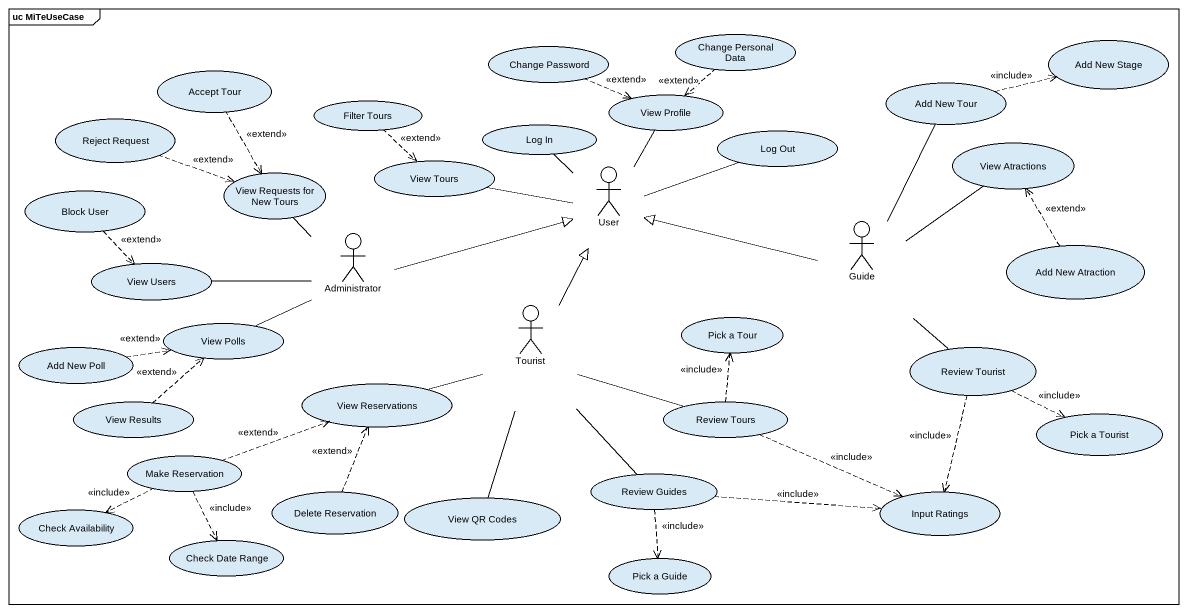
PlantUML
@startuml
mainframe uc MiTeUseCase
usecase "Change Password" as Change_Password
usecase "Change Personal Data" as Change_Personal_Data
usecase "Add New Stage" as Add_New_Stage
usecase "Accept Tour" as Accept_Tour
usecase "Filter Tours" as Filter_Tours
usecase "View Profile" as View_Profile
usecase "Add New Tour" as Add_New_Tour
usecase "Reject Request" as Reject_Request
usecase "Log In" as Log_In
usecase "Log Out" as Log_Out
usecase "View Atractions" as View_Atractions
usecase "View Requests for New Tours" as View_Requests_for_New_Tours
usecase "View Tours" as View_Tours
actor User
usecase "Block User" as Block_User
actor Guide
actor Administrator
usecase "Add New Atraction" as Add_New_Atraction
usecase "View Users" as View_Users
usecase "View Polls" as View_Polls
actor Tourist
usecase "Pick a Tour" as Pick_a_Tour
usecase "Add New Poll" as Add_New_Poll
usecase "Review Tourist" as Review_Tourist
usecase "View Results" as View_Results
usecase "View Reservations" as View_Reservations
usecase "Review Tours" as Review_Tours
usecase "Pick a Tourist" as Pick_a_Tourist
usecase "Make Reservation" as Make_Reservation
usecase "Delete Reservation" as Delete_Reservation
usecase "Review Guides" as Review_Guides
usecase "Input Ratings" as Input_Ratings
usecase "Check Availability" as Check_Availability
usecase "View QR Codes" as View_QR_Codes
usecase "Check Date Range" as Check_Date_Range
usecase "Pick a Guide" as Pick_a_Guide
Change_Password .right.> View_Profile : <<extend>>
Change_Personal_Data ..> View_Profile : <<extend>>
Accept_Tour ..> View_Requests_for_New_Tours : <<extend>>
Filter_Tours ..> View_Tours : <<extend>>
View_Profile -- User
Add_New_Tour .right.> Add_New_Stage : <<include>>
Reject_Request .right.> View_Requests_for_New_Tours : <<extend>>
Log_In -- User
Log_Out -left- User
View_Tours -right- User
Block_User ..> View_Users : <<extend>>
Guide -up- Add_New_Tour
Guide -up- View_Atractions
Guide -left-|> User
Guide -- Review_Tourist
Administrator -up- View_Requests_for_New_Tours
Administrator -right-|> User
Administrator -left- View_Users
Administrator -left- View_Polls
Add_New_Atraction .up.> View_Atractions : <<extend>>
Tourist -up-|> User
Tourist -right- Review_Tours
Tourist -- Review_Guides
Add_New_Poll .right.> View_Polls : <<extend>>
Review_Tourist .right.> Pick_a_Tourist : <<include>>
Review_Tourist ..> Input_Ratings : <<include>>
View_Results .up.> View_Polls : <<extend>>
View_Reservations -right- Tourist
Review_Tours .up.> Pick_a_Tour : <<include>>
Review_Tours .right.> Input_Ratings : <<include>>
Make_Reservation .right.> View_Reservations : <<extend>>
Make_Reservation .left.> Check_Availability : <<include>>
Make_Reservation ..> Check_Date_Range : <<include>>
Delete_Reservation .up.> View_Reservations : <<extend>>
Review_Guides .right.> Input_Ratings : <<include>>
Review_Guides ..> Pick_a_Guide : <<include>>
View_QR_Codes -up- Tourist
@enduml
